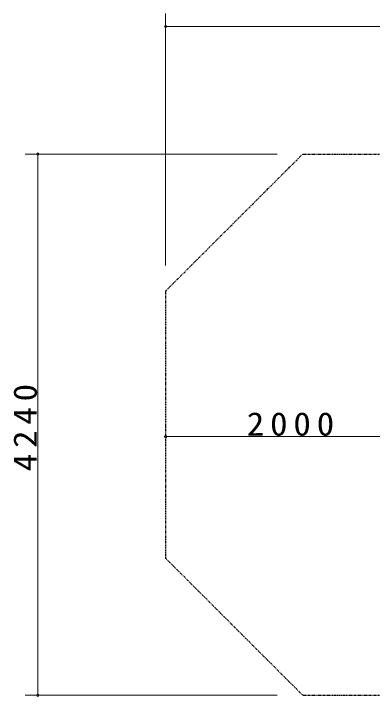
# Model space of a CAD drawing. Units: millimetres at full size, with parts at other scales. Extents: x -7816 to 10, y -396 to 5340.
# Drawn here: x -1877 to -1315, y 1463 to 2533 of the extents above; entities that cross this region are included whole.
import ezdxf

# ---------------------------------------------------------------- set-up
doc = ezdxf.new("R2010")
doc.units = ezdxf.units.MM
doc.linetypes.add('USER3', pattern=[8, 3, -1, 1, -1, 1, -1])
doc.layers.add('線', color=2, linetype='Continuous', lineweight=25)
doc.layers.add('補助', color=2, linetype='Continuous', lineweight=25)
doc.styles.add('ＭＳ ゴシック', font='')
doc.styles.get('ＭＳ ゴシック').set_extended_font_data('MS Gothic')

# ---------------------------------------------------------------- blocks, each defined once
blk = doc.blocks.new('dimension_origin')
at = {"color": 0, "linetype": 'Continuous', "lineweight": -2}
blk.add_circle((0, 0), 1.25, dxfattribs=at)

msp = doc.modelspace()

# ---------------------------------------------------------------- linework, layer by layer
at = {"layer": '線', "linetype": 'USER3'}
for p, q in [((-1638.89, 2098.435), (-1424.182, 2313.143)), ((-1424.182, 2313.143), (-641.756, 2313.143)), ((-1638.89, 2098.435), (-1638.89, 1679.811)), ((-1638.89, 1679.811), (-1424.182, 1465.103)), ((-1424.182, 1465.103), (-639.754, 1465.103))]:
    msp.add_line(p, q, dxfattribs=at)
at = {"layer": '補助', "lineweight": 13}
for p, q in [((-1638.89, 2138.435), (-1638.89, 2533.143)), ((-1638.89, 2513.143), (-409.479, 2513.143)), ((-1464.182, 2313.143), (-1858.89, 2313.143)), ((-1838.89, 1465.103), (-1838.89, 2313.143)), ((-1638.89, 1886.381), (-1638.89, 1890.382)), ((-1638.89, 1870.382), (-1238.877, 1870.382)), ((-1464.182, 1465.103), (-1858.89, 1465.103))]:
    msp.add_line(p, q, dxfattribs=at)

# ---------------------------------------------------------------- block references
at = {"layer": '補助', "lineweight": 13, "xscale": 1.33, "yscale": 1.33}
for p in [(-1638.89, 2513.143), (-1638.89, 1870.382)]:
    msp.add_blockref('dimension_origin', p, dxfattribs=at)
for p, rotation in [((-1838.89, 2313.143), 270), ((-1838.89, 1465.103), 90)]:
    msp.add_blockref('dimension_origin', p, dxfattribs=dict(at, rotation=rotation))

# ---------------------------------------------------------------- texts
at = {"layer": '補助', "insert": (-1839.89, 1889.123), "char_height": 36.66, "attachment_point": 8, "rotation": 90, "style": 'ＭＳ ゴシック'}
msp.add_mtext('\\T1.33;\\W1.1;4240', dxfattribs=at)
at = {"layer": '補助', "insert": (-1438.883, 1871.382), "char_height": 36.66, "attachment_point": 8, "style": 'ＭＳ ゴシック'}
msp.add_mtext('\\T1.33;\\W1.1;2000', dxfattribs=at)

doc.saveas('drawing.dxf')
